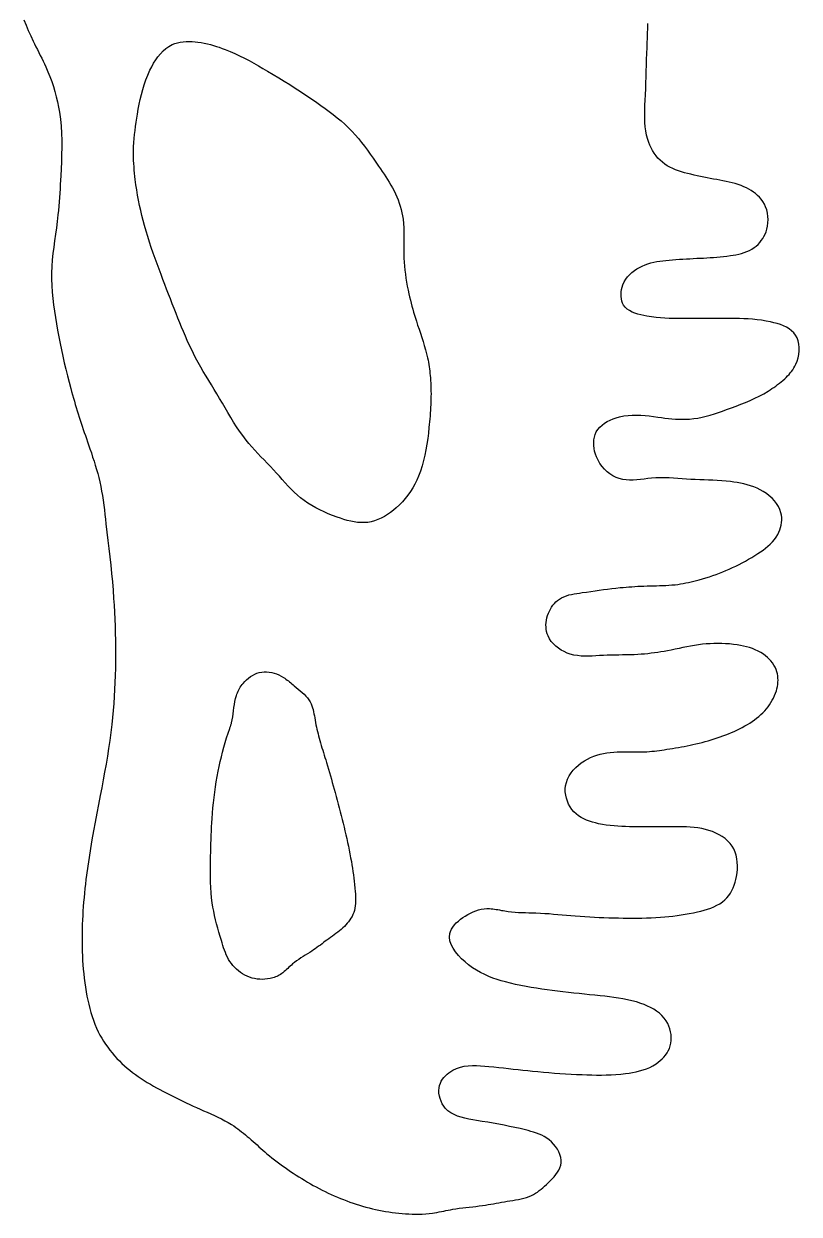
# Model space of a CAD drawing. Extents: x 0 to 235, y 0 to 140.
# Drawn here: x 155.1 to 170.38, y 98.13 to 121.59 of the extents above; entities that cross this region are included whole.
import ezdxf

# ---------------------------------------------------------------- set-up
doc = ezdxf.new("R2010")
doc.units = 0
doc.layers.add('CK_LEVEL_1', color=1, linetype='CONTINUOUS')

msp = doc.modelspace()

# ---------------------------------------------------------------- linework, layer by layer
at = {"layer": 'CK_LEVEL_1'}
msp.add_lwpolyline([(155.097, 121.668), (155.141, 121.561), (155.186, 121.456), (155.233, 121.351), (155.282, 121.247), (155.309, 121.19), (155.337, 121.134), (155.366, 121.078), (155.394, 121.022), (155.422, 120.966), (155.451, 120.909), (155.478, 120.853), (155.505, 120.796), (155.532, 120.739), (155.573, 120.644), (155.612, 120.547), (155.648, 120.449), (155.681, 120.351), (155.711, 120.251), (155.738, 120.151), (155.763, 120.05), (155.783, 119.948), (155.801, 119.846), (155.82, 119.708), (155.833, 119.569), (155.841, 119.43), (155.845, 119.291), (155.845, 119.151), (155.843, 119.011), (155.839, 118.871), (155.833, 118.731), (155.826, 118.591), (155.822, 118.505), (155.817, 118.42), (155.812, 118.334), (155.807, 118.248), (155.802, 118.163), (155.795, 118.077), (155.788, 117.992), (155.78, 117.906), (155.771, 117.821), (155.756, 117.694), (155.739, 117.567), (155.721, 117.441), (155.703, 117.314), (155.687, 117.188), (155.672, 117.061), (155.659, 116.934), (155.65, 116.808), (155.644, 116.681), (155.644, 116.555), (155.648, 116.429), (155.656, 116.303), (155.667, 116.177), (155.682, 116.051), (155.699, 115.925), (155.719, 115.799), (155.74, 115.674), (155.763, 115.549), (155.787, 115.42), (155.813, 115.292), (155.839, 115.164), (155.867, 115.036), (155.895, 114.909), (155.925, 114.782), (155.956, 114.655), (155.988, 114.529), (156.022, 114.403), (156.039, 114.34), (156.057, 114.277), (156.075, 114.215), (156.093, 114.152), (156.112, 114.09), (156.131, 114.027), (156.15, 113.965), (156.169, 113.902), (156.189, 113.84), (156.209, 113.779), (156.229, 113.718), (156.249, 113.657), (156.269, 113.596), (156.29, 113.535), (156.31, 113.475), (156.331, 113.414), (156.352, 113.353), (156.373, 113.292), (156.4, 113.212), (156.428, 113.132), (156.454, 113.052), (156.481, 112.971), (156.506, 112.89), (156.53, 112.809), (156.553, 112.728), (156.575, 112.646), (156.594, 112.564), (156.614, 112.473), (156.631, 112.382), (156.647, 112.291), (156.661, 112.199), (156.673, 112.107), (156.685, 112.014), (156.696, 111.922), (156.707, 111.829), (156.717, 111.737), (156.736, 111.573), (156.755, 111.41), (156.773, 111.247), (156.792, 111.084), (156.809, 110.921), (156.826, 110.758), (156.842, 110.595), (156.856, 110.432), (156.868, 110.268), (156.877, 110.131), (156.885, 109.993), (156.891, 109.856), (156.896, 109.718), (156.9, 109.581), (156.903, 109.443), (156.904, 109.305), (156.904, 109.167), (156.903, 109.029), (156.901, 108.89), (156.898, 108.751), (156.893, 108.612), (156.887, 108.473), (156.879, 108.334), (156.87, 108.195), (156.859, 108.057), (156.847, 107.918), (156.832, 107.78), (156.813, 107.624), (156.792, 107.468), (156.769, 107.312), (156.744, 107.157), (156.718, 107.001), (156.69, 106.846), (156.662, 106.691), (156.633, 106.537), (156.603, 106.382), (156.57, 106.208), (156.537, 106.034), (156.504, 105.86), (156.472, 105.686), (156.441, 105.512), (156.412, 105.338), (156.384, 105.164), (156.357, 104.989), (156.333, 104.814), (156.322, 104.726), (156.311, 104.638), (156.301, 104.55), (156.292, 104.462), (156.284, 104.373), (156.276, 104.285), (156.269, 104.197), (156.263, 104.108), (156.258, 104.02), (156.253, 103.932), (156.25, 103.843), (156.247, 103.755), (156.246, 103.666), (156.245, 103.578), (156.246, 103.49), (156.247, 103.401), (156.249, 103.313), (156.253, 103.224), (156.257, 103.136), (156.263, 103.047), (156.27, 102.959), (156.278, 102.87), (156.287, 102.782), (156.298, 102.694), (156.311, 102.606), (156.325, 102.518), (156.341, 102.431), (156.357, 102.35), (156.376, 102.27), (156.396, 102.19), (156.418, 102.111), (156.442, 102.032), (156.469, 101.955), (156.498, 101.878), (156.53, 101.803), (156.565, 101.729), (156.598, 101.665), (156.633, 101.603), (156.67, 101.542), (156.709, 101.482), (156.75, 101.424), (156.793, 101.367), (156.837, 101.311), (156.884, 101.257), (156.932, 101.204), (156.98, 101.154), (157.03, 101.106), (157.081, 101.06), (157.133, 101.014), (157.186, 100.971), (157.241, 100.928), (157.296, 100.887), (157.353, 100.847), (157.41, 100.808), (157.469, 100.769), (157.53, 100.731), (157.591, 100.694), (157.653, 100.659), (157.715, 100.624), (157.777, 100.59), (157.84, 100.556), (157.903, 100.523), (157.967, 100.491), (158.033, 100.457), (158.099, 100.424), (158.166, 100.392), (158.233, 100.359), (158.3, 100.328), (158.368, 100.296), (158.435, 100.265), (158.503, 100.234), (158.571, 100.204), (158.641, 100.173), (158.712, 100.142), (158.783, 100.11), (158.853, 100.078), (158.922, 100.046), (158.991, 100.012), (159.059, 99.976), (159.126, 99.939), (159.192, 99.899), (159.233, 99.873), (159.273, 99.846), (159.312, 99.818), (159.351, 99.789), (159.39, 99.759), (159.428, 99.729), (159.465, 99.699), (159.502, 99.668), (159.539, 99.636), (159.578, 99.602), (159.617, 99.568), (159.656, 99.533), (159.694, 99.499), (159.732, 99.464), (159.771, 99.429), (159.81, 99.395), (159.848, 99.361), (159.888, 99.327), (159.937, 99.286), (159.987, 99.245), (160.038, 99.205), (160.09, 99.166), (160.142, 99.128), (160.194, 99.09), (160.247, 99.052), (160.3, 99.015), (160.354, 98.979), (160.408, 98.942), (160.464, 98.906), (160.519, 98.871), (160.575, 98.836), (160.631, 98.802), (160.688, 98.769), (160.745, 98.736), (160.802, 98.703), (160.86, 98.672), (160.918, 98.641), (160.977, 98.611), (161.036, 98.581), (161.096, 98.552), (161.156, 98.525), (161.216, 98.497), (161.277, 98.471), (161.338, 98.446), (161.4, 98.421), (161.461, 98.397), (161.523, 98.374), (161.586, 98.352), (161.648, 98.331), (161.711, 98.311), (161.775, 98.292), (161.838, 98.274), (161.902, 98.257), (161.966, 98.241), (162.03, 98.227), (162.095, 98.213), (162.159, 98.201), (162.224, 98.189), (162.289, 98.179), (162.355, 98.17), (162.42, 98.161), (162.486, 98.154), (162.551, 98.148), (162.618, 98.143), (162.685, 98.139), (162.751, 98.136), (162.818, 98.135), (162.885, 98.135), (162.951, 98.137), (163.018, 98.141), (163.084, 98.147), (163.15, 98.155), (163.194, 98.162), (163.239, 98.17), (163.283, 98.178), (163.327, 98.187), (163.372, 98.196), (163.416, 98.205), (163.46, 98.214), (163.505, 98.223), (163.549, 98.231), (163.614, 98.242), (163.68, 98.251), (163.746, 98.259), (163.811, 98.267), (163.877, 98.274), (163.943, 98.281), (164.008, 98.289), (164.074, 98.297), (164.139, 98.306), (164.193, 98.314), (164.246, 98.323), (164.299, 98.332), (164.353, 98.341), (164.406, 98.351), (164.46, 98.361), (164.513, 98.371), (164.567, 98.38), (164.622, 98.389), (164.677, 98.398), (164.733, 98.407), (164.788, 98.416), (164.844, 98.426), (164.898, 98.437), (164.952, 98.45), (165.004, 98.465), (165.055, 98.483), (165.104, 98.505), (165.144, 98.525), (165.182, 98.547), (165.219, 98.572), (165.255, 98.599), (165.29, 98.627), (165.325, 98.657), (165.36, 98.688), (165.395, 98.721), (165.429, 98.754), (165.469, 98.793), (165.508, 98.833), (165.546, 98.874), (165.581, 98.917), (165.613, 98.96), (165.64, 99.005), (165.662, 99.051), (165.678, 99.098), (165.687, 99.146), (165.687, 99.2), (165.679, 99.254), (165.664, 99.309), (165.641, 99.363), (165.612, 99.416), (165.577, 99.466), (165.538, 99.514), (165.496, 99.558), (165.45, 99.598), (165.403, 99.633), (165.354, 99.664), (165.303, 99.69), (165.251, 99.714), (165.198, 99.734), (165.144, 99.751), (165.09, 99.767), (165.035, 99.781), (164.981, 99.795), (164.876, 99.82), (164.771, 99.843), (164.666, 99.865), (164.561, 99.886), (164.456, 99.906), (164.349, 99.926), (164.241, 99.945), (164.131, 99.964), (164.02, 99.982), (163.943, 99.995), (163.866, 100.009), (163.79, 100.024), (163.716, 100.044), (163.645, 100.067), (163.577, 100.096), (163.513, 100.131), (163.455, 100.174), (163.403, 100.225), (163.372, 100.266), (163.344, 100.312), (163.32, 100.36), (163.301, 100.411), (163.288, 100.463), (163.279, 100.516), (163.277, 100.57), (163.281, 100.622), (163.291, 100.673), (163.306, 100.715), (163.325, 100.755), (163.349, 100.794), (163.376, 100.83), (163.407, 100.863), (163.44, 100.894), (163.476, 100.923), (163.514, 100.949), (163.553, 100.972), (163.625, 101.006), (163.7, 101.031), (163.778, 101.048), (163.856, 101.058), (163.937, 101.063), (164.018, 101.063), (164.099, 101.06), (164.181, 101.054), (164.262, 101.047), (164.36, 101.037), (164.457, 101.027), (164.553, 101.016), (164.648, 101.006), (164.743, 100.995), (164.838, 100.984), (164.932, 100.974), (165.027, 100.963), (165.121, 100.953), (165.229, 100.943), (165.337, 100.933), (165.446, 100.924), (165.555, 100.915), (165.664, 100.907), (165.773, 100.9), (165.882, 100.894), (165.991, 100.888), (166.1, 100.884), (166.195, 100.88), (166.29, 100.878), (166.385, 100.876), (166.48, 100.876), (166.575, 100.878), (166.67, 100.881), (166.765, 100.886), (166.86, 100.894), (166.955, 100.905), (167.026, 100.914), (167.096, 100.926), (167.165, 100.94), (167.234, 100.957), (167.302, 100.977), (167.368, 101), (167.433, 101.028), (167.495, 101.06), (167.556, 101.098), (167.598, 101.127), (167.638, 101.16), (167.676, 101.194), (167.711, 101.231), (167.743, 101.271), (167.773, 101.312), (167.798, 101.356), (167.819, 101.402), (167.836, 101.449), (167.849, 101.503), (167.856, 101.559), (167.857, 101.616), (167.853, 101.673), (167.844, 101.73), (167.83, 101.786), (167.811, 101.84), (167.787, 101.892), (167.759, 101.941), (167.719, 101.996), (167.674, 102.047), (167.624, 102.093), (167.569, 102.135), (167.511, 102.172), (167.45, 102.206), (167.387, 102.236), (167.323, 102.263), (167.257, 102.288), (167.17, 102.316), (167.081, 102.34), (166.993, 102.361), (166.904, 102.378), (166.815, 102.393), (166.726, 102.406), (166.637, 102.417), (166.547, 102.427), (166.458, 102.437), (166.353, 102.448), (166.248, 102.458), (166.144, 102.469), (166.039, 102.48), (165.934, 102.492), (165.829, 102.503), (165.723, 102.516), (165.618, 102.528), (165.512, 102.542), (165.408, 102.555), (165.304, 102.57), (165.2, 102.586), (165.097, 102.603), (164.994, 102.621), (164.892, 102.64), (164.79, 102.662), (164.69, 102.685), (164.591, 102.71), (164.507, 102.733), (164.424, 102.759), (164.342, 102.787), (164.26, 102.818), (164.18, 102.854), (164.1, 102.894), (164.02, 102.94), (163.941, 102.991), (163.863, 103.049), (163.793, 103.106), (163.726, 103.168), (163.663, 103.234), (163.607, 103.303), (163.559, 103.374), (163.521, 103.447), (163.496, 103.519), (163.486, 103.592), (163.492, 103.662), (163.506, 103.707), (163.526, 103.75), (163.553, 103.792), (163.585, 103.833), (163.621, 103.872), (163.661, 103.909), (163.704, 103.944), (163.749, 103.977), (163.796, 104.008), (163.847, 104.039), (163.899, 104.067), (163.952, 104.091), (164.006, 104.112), (164.059, 104.129), (164.113, 104.143), (164.168, 104.152), (164.223, 104.156), (164.277, 104.157), (164.31, 104.154), (164.343, 104.151), (164.376, 104.146), (164.409, 104.141), (164.442, 104.135), (164.475, 104.128), (164.508, 104.121), (164.541, 104.115), (164.574, 104.109), (164.642, 104.099), (164.711, 104.091), (164.779, 104.085), (164.848, 104.081), (164.916, 104.078), (164.985, 104.076), (165.053, 104.074), (165.122, 104.073), (165.19, 104.071), (165.277, 104.067), (165.363, 104.062), (165.449, 104.056), (165.536, 104.049), (165.622, 104.042), (165.708, 104.034), (165.794, 104.026), (165.88, 104.019), (165.966, 104.012), (166.061, 104.005), (166.155, 103.998), (166.249, 103.992), (166.343, 103.987), (166.437, 103.983), (166.531, 103.979), (166.626, 103.976), (166.72, 103.973), (166.815, 103.971), (166.908, 103.969), (167, 103.968), (167.093, 103.967), (167.186, 103.967), (167.279, 103.969), (167.371, 103.971), (167.463, 103.974), (167.555, 103.979), (167.647, 103.985), (167.728, 103.991), (167.809, 103.999), (167.889, 104.008), (167.97, 104.018), (168.05, 104.03), (168.131, 104.043), (168.212, 104.058), (168.294, 104.074), (168.376, 104.092), (168.442, 104.108), (168.508, 104.125), (168.573, 104.145), (168.636, 104.167), (168.698, 104.192), (168.758, 104.22), (168.814, 104.252), (168.867, 104.288), (168.915, 104.33), (168.954, 104.37), (168.989, 104.413), (169.021, 104.46), (169.049, 104.51), (169.074, 104.563), (169.096, 104.617), (169.115, 104.674), (169.13, 104.732), (169.143, 104.791), (169.153, 104.861), (169.159, 104.931), (169.161, 105.001), (169.158, 105.071), (169.149, 105.139), (169.135, 105.205), (169.115, 105.269), (169.088, 105.33), (169.056, 105.386), (169.015, 105.44), (168.968, 105.49), (168.916, 105.535), (168.859, 105.576), (168.798, 105.612), (168.734, 105.644), (168.668, 105.672), (168.6, 105.696), (168.531, 105.716), (168.456, 105.734), (168.38, 105.747), (168.305, 105.756), (168.23, 105.763), (168.155, 105.767), (168.079, 105.769), (168.004, 105.769), (167.929, 105.768), (167.854, 105.767), (167.771, 105.766), (167.688, 105.766), (167.605, 105.765), (167.522, 105.765), (167.439, 105.765), (167.356, 105.765), (167.273, 105.765), (167.19, 105.766), (167.108, 105.768), (167.032, 105.769), (166.956, 105.771), (166.88, 105.774), (166.805, 105.779), (166.729, 105.785), (166.653, 105.792), (166.577, 105.802), (166.501, 105.814), (166.425, 105.828), (166.365, 105.842), (166.305, 105.858), (166.246, 105.876), (166.189, 105.898), (166.133, 105.922), (166.08, 105.951), (166.029, 105.983), (165.981, 106.02), (165.938, 106.062), (165.898, 106.108), (165.863, 106.159), (165.833, 106.214), (165.809, 106.271), (165.789, 106.331), (165.776, 106.392), (165.768, 106.454), (165.768, 106.515), (165.774, 106.576), (165.789, 106.643), (165.812, 106.707), (165.844, 106.769), (165.882, 106.828), (165.925, 106.884), (165.974, 106.935), (166.028, 106.984), (166.084, 107.027), (166.144, 107.067), (166.203, 107.101), (166.265, 107.131), (166.328, 107.157), (166.391, 107.179), (166.456, 107.197), (166.522, 107.212), (166.588, 107.224), (166.655, 107.233), (166.722, 107.239), (166.789, 107.243), (166.857, 107.245), (166.924, 107.245), (166.992, 107.245), (167.06, 107.243), (167.127, 107.242), (167.195, 107.242), (167.262, 107.242), (167.329, 107.244), (167.378, 107.247), (167.427, 107.25), (167.476, 107.255), (167.525, 107.26), (167.573, 107.266), (167.622, 107.272), (167.671, 107.279), (167.719, 107.286), (167.768, 107.294), (167.826, 107.303), (167.883, 107.312), (167.941, 107.321), (167.998, 107.331), (168.056, 107.342), (168.113, 107.352), (168.17, 107.363), (168.227, 107.375), (168.284, 107.387), (168.344, 107.401), (168.404, 107.415), (168.464, 107.43), (168.523, 107.446), (168.583, 107.463), (168.642, 107.48), (168.701, 107.498), (168.759, 107.517), (168.818, 107.537), (168.874, 107.557), (168.93, 107.578), (168.986, 107.6), (169.041, 107.623), (169.096, 107.647), (169.15, 107.672), (169.203, 107.699), (169.257, 107.726), (169.309, 107.755), (169.356, 107.783), (169.403, 107.812), (169.449, 107.842), (169.494, 107.874), (169.537, 107.907), (169.58, 107.942), (169.621, 107.978), (169.66, 108.015), (169.698, 108.055), (169.732, 108.093), (169.764, 108.132), (169.794, 108.173), (169.822, 108.216), (169.848, 108.259), (169.872, 108.304), (169.893, 108.351), (169.912, 108.398), (169.928, 108.447), (169.939, 108.488), (169.948, 108.53), (169.955, 108.572), (169.959, 108.614), (169.961, 108.656), (169.96, 108.698), (169.956, 108.74), (169.949, 108.781), (169.939, 108.822), (169.923, 108.867), (169.903, 108.912), (169.878, 108.954), (169.851, 108.995), (169.82, 109.034), (169.786, 109.071), (169.75, 109.105), (169.712, 109.138), (169.672, 109.167), (169.621, 109.201), (169.567, 109.23), (169.512, 109.256), (169.455, 109.278), (169.397, 109.298), (169.338, 109.314), (169.278, 109.329), (169.218, 109.341), (169.157, 109.351), (169.081, 109.361), (169.004, 109.37), (168.928, 109.375), (168.851, 109.379), (168.774, 109.38), (168.698, 109.379), (168.621, 109.375), (168.545, 109.37), (168.469, 109.362), (168.392, 109.352), (168.316, 109.34), (168.239, 109.327), (168.163, 109.312), (168.087, 109.297), (168.01, 109.281), (167.934, 109.266), (167.858, 109.25), (167.781, 109.235), (167.717, 109.224), (167.653, 109.213), (167.589, 109.202), (167.524, 109.193), (167.46, 109.185), (167.395, 109.177), (167.33, 109.17), (167.266, 109.165), (167.201, 109.161), (167.125, 109.157), (167.049, 109.154), (166.974, 109.153), (166.898, 109.152), (166.822, 109.151), (166.746, 109.15), (166.67, 109.149), (166.594, 109.147), (166.518, 109.144), (166.445, 109.14), (166.372, 109.135), (166.299, 109.131), (166.227, 109.129), (166.154, 109.129), (166.082, 109.132), (166.01, 109.139), (165.938, 109.151), (165.867, 109.17), (165.805, 109.191), (165.745, 109.218), (165.687, 109.249), (165.632, 109.285), (165.58, 109.326), (165.533, 109.371), (165.492, 109.419), (165.456, 109.472), (165.428, 109.528), (165.413, 109.57), (165.401, 109.613), (165.393, 109.658), (165.389, 109.703), (165.388, 109.749), (165.391, 109.795), (165.398, 109.841), (165.407, 109.887), (165.42, 109.932), (165.435, 109.975), (165.454, 110.017), (165.475, 110.058), (165.498, 110.096), (165.524, 110.133), (165.553, 110.167), (165.583, 110.199), (165.616, 110.227), (165.651, 110.253), (165.695, 110.279), (165.741, 110.301), (165.79, 110.319), (165.84, 110.334), (165.891, 110.347), (165.944, 110.357), (165.997, 110.366), (166.051, 110.373), (166.104, 110.381), (166.188, 110.392), (166.272, 110.404), (166.355, 110.416), (166.437, 110.428), (166.52, 110.439), (166.601, 110.45), (166.683, 110.46), (166.765, 110.47), (166.847, 110.479), (166.906, 110.484), (166.965, 110.489), (167.023, 110.494), (167.082, 110.498), (167.142, 110.502), (167.201, 110.505), (167.26, 110.507), (167.319, 110.51), (167.379, 110.512), (167.44, 110.513), (167.502, 110.515), (167.563, 110.516), (167.625, 110.518), (167.686, 110.52), (167.748, 110.523), (167.809, 110.526), (167.87, 110.531), (167.931, 110.537), (167.984, 110.544), (168.037, 110.552), (168.09, 110.561), (168.143, 110.571), (168.196, 110.582), (168.248, 110.594), (168.301, 110.606), (168.353, 110.62), (168.405, 110.634), (168.473, 110.653), (168.54, 110.674), (168.607, 110.695), (168.673, 110.718), (168.739, 110.741), (168.805, 110.766), (168.87, 110.792), (168.935, 110.818), (168.999, 110.846), (169.064, 110.875), (169.129, 110.905), (169.193, 110.937), (169.256, 110.969), (169.319, 111.003), (169.381, 111.038), (169.443, 111.074), (169.505, 111.112), (169.566, 111.151), (169.617, 111.185), (169.667, 111.22), (169.716, 111.257), (169.763, 111.296), (169.808, 111.337), (169.85, 111.38), (169.889, 111.426), (169.924, 111.475), (169.955, 111.527), (169.977, 111.571), (169.995, 111.617), (170.01, 111.664), (170.021, 111.712), (170.029, 111.761), (170.033, 111.809), (170.033, 111.858), (170.028, 111.906), (170.019, 111.953), (169.999, 112.017), (169.97, 112.078), (169.933, 112.136), (169.89, 112.19), (169.842, 112.241), (169.788, 112.288), (169.731, 112.331), (169.671, 112.371), (169.609, 112.406), (169.547, 112.437), (169.483, 112.464), (169.419, 112.487), (169.354, 112.507), (169.288, 112.524), (169.222, 112.538), (169.156, 112.55), (169.089, 112.56), (169.022, 112.569), (168.936, 112.578), (168.85, 112.584), (168.763, 112.59), (168.677, 112.594), (168.59, 112.598), (168.503, 112.601), (168.417, 112.604), (168.33, 112.608), (168.244, 112.612), (168.158, 112.617), (168.072, 112.623), (167.986, 112.629), (167.9, 112.634), (167.814, 112.639), (167.727, 112.641), (167.64, 112.642), (167.553, 112.64), (167.465, 112.634), (167.393, 112.627), (167.321, 112.619), (167.249, 112.611), (167.178, 112.604), (167.107, 112.599), (167.036, 112.598), (166.967, 112.601), (166.899, 112.61), (166.832, 112.626), (166.769, 112.649), (166.707, 112.68), (166.648, 112.718), (166.593, 112.761), (166.541, 112.811), (166.494, 112.865), (166.451, 112.925), (166.414, 112.988), (166.383, 113.055), (166.363, 113.11), (166.347, 113.166), (166.336, 113.223), (166.33, 113.28), (166.328, 113.337), (166.333, 113.392), (166.342, 113.446), (166.358, 113.497), (166.379, 113.546), (166.411, 113.595), (166.449, 113.641), (166.493, 113.682), (166.542, 113.719), (166.596, 113.752), (166.653, 113.781), (166.712, 113.805), (166.773, 113.826), (166.834, 113.844), (166.92, 113.861), (167.005, 113.873), (167.089, 113.878), (167.173, 113.879), (167.257, 113.876), (167.341, 113.869), (167.424, 113.861), (167.508, 113.85), (167.592, 113.839), (167.661, 113.83), (167.731, 113.821), (167.8, 113.813), (167.87, 113.806), (167.939, 113.8), (168.009, 113.796), (168.078, 113.795), (168.147, 113.795), (168.216, 113.799), (168.299, 113.808), (168.381, 113.821), (168.463, 113.837), (168.545, 113.857), (168.626, 113.879), (168.707, 113.904), (168.788, 113.931), (168.868, 113.958), (168.948, 113.987), (169.042, 114.021), (169.136, 114.056), (169.229, 114.092), (169.321, 114.129), (169.412, 114.169), (169.502, 114.21), (169.591, 114.254), (169.678, 114.3), (169.764, 114.35), (169.803, 114.374), (169.841, 114.399), (169.879, 114.424), (169.916, 114.451), (169.952, 114.478), (169.988, 114.505), (170.023, 114.534), (170.058, 114.563), (170.092, 114.594), (170.121, 114.621), (170.149, 114.65), (170.177, 114.679), (170.203, 114.709), (170.228, 114.74), (170.252, 114.773), (170.274, 114.807), (170.294, 114.843), (170.312, 114.88), (170.337, 114.942), (170.357, 115.007), (170.37, 115.074), (170.377, 115.142), (170.378, 115.21), (170.372, 115.276), (170.358, 115.339), (170.337, 115.399), (170.308, 115.453), (170.272, 115.5), (170.229, 115.541), (170.18, 115.578), (170.126, 115.61), (170.068, 115.637), (170.007, 115.661), (169.944, 115.682), (169.879, 115.699), (169.815, 115.714), (169.724, 115.732), (169.635, 115.747), (169.547, 115.758), (169.46, 115.767), (169.373, 115.773), (169.287, 115.777), (169.201, 115.78), (169.114, 115.781), (169.027, 115.782), (168.93, 115.783), (168.832, 115.783), (168.734, 115.782), (168.636, 115.782), (168.538, 115.781), (168.439, 115.781), (168.342, 115.78), (168.244, 115.779), (168.148, 115.779), (168.064, 115.779), (167.98, 115.779), (167.897, 115.78), (167.813, 115.783), (167.728, 115.787), (167.643, 115.793), (167.556, 115.801), (167.468, 115.812), (167.378, 115.826), (167.317, 115.838), (167.256, 115.851), (167.196, 115.867), (167.139, 115.886), (167.084, 115.909), (167.034, 115.936), (166.988, 115.968), (166.949, 116.005), (166.918, 116.047), (166.898, 116.085), (166.884, 116.126), (166.874, 116.169), (166.869, 116.215), (166.868, 116.261), (166.872, 116.308), (166.879, 116.355), (166.89, 116.401), (166.905, 116.445), (166.93, 116.501), (166.961, 116.554), (166.997, 116.602), (167.037, 116.647), (167.081, 116.688), (167.129, 116.725), (167.179, 116.759), (167.232, 116.789), (167.285, 116.815), (167.341, 116.838), (167.398, 116.858), (167.456, 116.875), (167.514, 116.89), (167.573, 116.902), (167.633, 116.912), (167.693, 116.92), (167.752, 116.927), (167.813, 116.933), (167.881, 116.939), (167.949, 116.944), (168.017, 116.949), (168.086, 116.953), (168.154, 116.957), (168.222, 116.96), (168.29, 116.963), (168.358, 116.967), (168.426, 116.97), (168.492, 116.973), (168.557, 116.976), (168.623, 116.98), (168.689, 116.985), (168.755, 116.99), (168.821, 116.996), (168.887, 117.003), (168.954, 117.011), (169.021, 117.02), (169.076, 117.028), (169.132, 117.038), (169.187, 117.05), (169.242, 117.064), (169.296, 117.08), (169.348, 117.099), (169.398, 117.121), (169.446, 117.147), (169.492, 117.177), (169.53, 117.207), (169.567, 117.24), (169.6, 117.276), (169.631, 117.315), (169.659, 117.356), (169.684, 117.399), (169.706, 117.445), (169.725, 117.491), (169.74, 117.54), (169.754, 117.602), (169.762, 117.666), (169.764, 117.73), (169.761, 117.794), (169.752, 117.857), (169.737, 117.919), (169.716, 117.979), (169.691, 118.036), (169.659, 118.089), (169.629, 118.131), (169.595, 118.171), (169.558, 118.207), (169.518, 118.242), (169.475, 118.273), (169.431, 118.302), (169.385, 118.329), (169.338, 118.353), (169.29, 118.376), (169.233, 118.399), (169.174, 118.42), (169.115, 118.438), (169.056, 118.455), (168.996, 118.469), (168.936, 118.483), (168.875, 118.495), (168.815, 118.506), (168.754, 118.517), (168.69, 118.529), (168.626, 118.541), (168.561, 118.553), (168.497, 118.565), (168.433, 118.578), (168.369, 118.592), (168.305, 118.606), (168.24, 118.622), (168.176, 118.638), (168.117, 118.654), (168.058, 118.672), (168, 118.691), (167.942, 118.713), (167.886, 118.736), (167.831, 118.763), (167.779, 118.792), (167.728, 118.825), (167.681, 118.861), (167.637, 118.9), (167.595, 118.943), (167.557, 118.989), (167.522, 119.038), (167.49, 119.089), (167.461, 119.142), (167.435, 119.196), (167.412, 119.252), (167.393, 119.309), (167.37, 119.392), (167.354, 119.476), (167.343, 119.56), (167.337, 119.646), (167.334, 119.731), (167.334, 119.817), (167.336, 119.904), (167.339, 119.99), (167.343, 120.076), (167.348, 120.193), (167.353, 120.309), (167.357, 120.425), (167.36, 120.54), (167.364, 120.656), (167.367, 120.771), (167.371, 120.887), (167.375, 121.002), (167.379, 121.118), (167.382, 121.212), (167.386, 121.307), (167.389, 121.401), (167.392, 121.496), (167.394, 121.591)], dxfattribs=at)
for points in [[(163.082, 113.633), (163.07, 113.524), (163.057, 113.414), (163.041, 113.305), (163.023, 113.197), (163.002, 113.089), (162.977, 112.983), (162.948, 112.878), (162.914, 112.774), (162.875, 112.673), (162.84, 112.596), (162.802, 112.52), (162.761, 112.446), (162.716, 112.374), (162.667, 112.304), (162.615, 112.237), (162.559, 112.172), (162.499, 112.11), (162.436, 112.05), (162.381, 112.004), (162.324, 111.96), (162.265, 111.919), (162.203, 111.881), (162.14, 111.848), (162.076, 111.819), (162.01, 111.796), (161.943, 111.778), (161.875, 111.765), (161.809, 111.76), (161.742, 111.76), (161.674, 111.764), (161.607, 111.774), (161.539, 111.787), (161.471, 111.804), (161.404, 111.823), (161.337, 111.845), (161.27, 111.868), (161.183, 111.9), (161.098, 111.934), (161.014, 111.971), (160.931, 112.009), (160.851, 112.051), (160.773, 112.095), (160.697, 112.143), (160.623, 112.193), (160.553, 112.247), (160.488, 112.302), (160.426, 112.36), (160.365, 112.419), (160.306, 112.481), (160.248, 112.544), (160.191, 112.608), (160.133, 112.673), (160.076, 112.737), (160.018, 112.801), (159.957, 112.866), (159.895, 112.931), (159.833, 112.995), (159.771, 113.058), (159.71, 113.123), (159.649, 113.187), (159.59, 113.253), (159.532, 113.319), (159.476, 113.387), (159.411, 113.473), (159.349, 113.56), (159.289, 113.65), (159.232, 113.741), (159.176, 113.834), (159.121, 113.927), (159.066, 114.021), (159.011, 114.115), (158.956, 114.208), (158.903, 114.297), (158.849, 114.385), (158.795, 114.473), (158.741, 114.56), (158.688, 114.648), (158.635, 114.736), (158.583, 114.825), (158.533, 114.914), (158.484, 115.005), (158.44, 115.089), (158.399, 115.174), (158.358, 115.26), (158.319, 115.347), (158.281, 115.434), (158.244, 115.522), (158.207, 115.609), (158.171, 115.698), (158.135, 115.786), (158.097, 115.881), (158.059, 115.976), (158.022, 116.072), (157.985, 116.167), (157.947, 116.262), (157.911, 116.358), (157.874, 116.454), (157.838, 116.549), (157.802, 116.645), (157.762, 116.751), (157.723, 116.858), (157.685, 116.964), (157.647, 117.071), (157.61, 117.178), (157.575, 117.286), (157.541, 117.394), (157.508, 117.502), (157.477, 117.611), (157.45, 117.71), (157.425, 117.81), (157.402, 117.91), (157.38, 118.01), (157.359, 118.111), (157.341, 118.212), (157.324, 118.314), (157.308, 118.415), (157.294, 118.517), (157.287, 118.58), (157.28, 118.643), (157.274, 118.706), (157.269, 118.769), (157.265, 118.833), (157.262, 118.896), (157.26, 118.959), (157.259, 119.022), (157.259, 119.085), (157.262, 119.166), (157.266, 119.246), (157.272, 119.327), (157.28, 119.407), (157.289, 119.487), (157.3, 119.567), (157.311, 119.647), (157.324, 119.726), (157.337, 119.805), (157.354, 119.903), (157.373, 120.001), (157.393, 120.098), (157.416, 120.194), (157.442, 120.291), (157.471, 120.386), (157.504, 120.482), (157.541, 120.576), (157.583, 120.671), (157.618, 120.74), (157.656, 120.809), (157.697, 120.875), (157.741, 120.939), (157.789, 120.998), (157.841, 121.053), (157.896, 121.101), (157.956, 121.143), (158.019, 121.178), (158.071, 121.198), (158.125, 121.214), (158.18, 121.226), (158.237, 121.233), (158.295, 121.237), (158.354, 121.238), (158.413, 121.236), (158.471, 121.232), (158.53, 121.225), (158.592, 121.216), (158.654, 121.205), (158.714, 121.192), (158.774, 121.177), (158.833, 121.161), (158.892, 121.143), (158.95, 121.124), (159.008, 121.104), (159.065, 121.082), (159.161, 121.043), (159.256, 121.002), (159.35, 120.957), (159.444, 120.911), (159.537, 120.863), (159.629, 120.813), (159.72, 120.762), (159.811, 120.71), (159.901, 120.657), (160.011, 120.591), (160.12, 120.525), (160.229, 120.458), (160.337, 120.39), (160.444, 120.322), (160.551, 120.252), (160.658, 120.181), (160.764, 120.11), (160.869, 120.037), (160.952, 119.98), (161.033, 119.921), (161.114, 119.861), (161.194, 119.8), (161.272, 119.738), (161.349, 119.673), (161.424, 119.607), (161.496, 119.538), (161.566, 119.467), (161.63, 119.397), (161.692, 119.325), (161.752, 119.251), (161.811, 119.175), (161.868, 119.098), (161.924, 119.02), (161.979, 118.942), (162.033, 118.863), (162.088, 118.784), (162.124, 118.731), (162.161, 118.678), (162.197, 118.626), (162.232, 118.573), (162.266, 118.519), (162.3, 118.465), (162.332, 118.41), (162.363, 118.355), (162.393, 118.298), (162.421, 118.239), (162.448, 118.179), (162.472, 118.118), (162.494, 118.056), (162.514, 117.993), (162.532, 117.93), (162.547, 117.866), (162.56, 117.801), (162.57, 117.737), (162.58, 117.652), (162.585, 117.567), (162.588, 117.482), (162.589, 117.396), (162.589, 117.311), (162.588, 117.225), (162.587, 117.139), (162.587, 117.054), (162.589, 116.968), (162.592, 116.889), (162.598, 116.81), (162.606, 116.732), (162.616, 116.653), (162.627, 116.575), (162.64, 116.497), (162.654, 116.42), (162.669, 116.342), (162.686, 116.265), (162.7, 116.205), (162.715, 116.145), (162.73, 116.086), (162.745, 116.026), (162.762, 115.967), (162.779, 115.907), (162.796, 115.848), (162.814, 115.79), (162.833, 115.731), (162.859, 115.65), (162.886, 115.57), (162.913, 115.49), (162.939, 115.41), (162.965, 115.329), (162.99, 115.249), (163.014, 115.167), (163.035, 115.086), (163.054, 115.004), (163.063, 114.961), (163.071, 114.918), (163.079, 114.875), (163.085, 114.832), (163.092, 114.788), (163.097, 114.745), (163.102, 114.701), (163.106, 114.658), (163.11, 114.614), (163.114, 114.562), (163.117, 114.509), (163.119, 114.457), (163.12, 114.404), (163.121, 114.352), (163.122, 114.3), (163.121, 114.247), (163.12, 114.195), (163.119, 114.143), (163.117, 114.086), (163.114, 114.029), (163.111, 113.973), (163.107, 113.916), (163.103, 113.86), (163.098, 113.803), (163.093, 113.746), (163.088, 113.69), (163.082, 113.633)], [(161.408, 105.76), (161.426, 105.685), (161.443, 105.61), (161.46, 105.535), (161.477, 105.459), (161.493, 105.384), (161.509, 105.309), (161.524, 105.233), (161.538, 105.158), (161.552, 105.083), (161.563, 105.018), (161.573, 104.953), (161.583, 104.888), (161.592, 104.823), (161.601, 104.758), (161.609, 104.693), (161.616, 104.627), (161.622, 104.56), (161.628, 104.493), (161.631, 104.446), (161.633, 104.399), (161.635, 104.351), (161.635, 104.304), (161.633, 104.257), (161.629, 104.211), (161.622, 104.166), (161.612, 104.121), (161.598, 104.077), (161.583, 104.039), (161.565, 104.003), (161.545, 103.967), (161.522, 103.932), (161.498, 103.898), (161.471, 103.866), (161.443, 103.834), (161.414, 103.804), (161.384, 103.775), (161.351, 103.745), (161.318, 103.717), (161.283, 103.69), (161.249, 103.663), (161.214, 103.637), (161.178, 103.612), (161.143, 103.586), (161.108, 103.561), (161.072, 103.536), (161.039, 103.511), (161.006, 103.487), (160.974, 103.462), (160.941, 103.437), (160.908, 103.413), (160.875, 103.388), (160.842, 103.364), (160.808, 103.34), (160.774, 103.317), (160.732, 103.29), (160.688, 103.263), (160.645, 103.236), (160.601, 103.21), (160.558, 103.183), (160.516, 103.155), (160.474, 103.126), (160.433, 103.096), (160.394, 103.064), (160.37, 103.043), (160.346, 103.021), (160.323, 102.999), (160.3, 102.977), (160.277, 102.955), (160.253, 102.934), (160.229, 102.913), (160.204, 102.893), (160.179, 102.874), (160.156, 102.859), (160.132, 102.845), (160.108, 102.832), (160.083, 102.821), (160.057, 102.81), (160.031, 102.8), (160.005, 102.792), (159.978, 102.784), (159.951, 102.778), (159.9, 102.769), (159.849, 102.763), (159.798, 102.761), (159.747, 102.763), (159.695, 102.768), (159.645, 102.776), (159.595, 102.788), (159.545, 102.804), (159.498, 102.822), (159.452, 102.844), (159.409, 102.869), (159.367, 102.897), (159.327, 102.927), (159.288, 102.96), (159.253, 102.995), (159.219, 103.032), (159.188, 103.071), (159.159, 103.112), (159.133, 103.154), (159.11, 103.198), (159.088, 103.243), (159.069, 103.289), (159.051, 103.336), (159.035, 103.383), (159.019, 103.431), (159.004, 103.479), (158.99, 103.527), (158.966, 103.609), (158.942, 103.691), (158.919, 103.773), (158.897, 103.855), (158.876, 103.937), (158.857, 104.019), (158.84, 104.102), (158.824, 104.184), (158.811, 104.267), (158.798, 104.368), (158.788, 104.469), (158.782, 104.571), (158.777, 104.673), (158.775, 104.776), (158.775, 104.878), (158.775, 104.981), (158.777, 105.083), (158.779, 105.186), (158.781, 105.269), (158.783, 105.352), (158.786, 105.434), (158.788, 105.517), (158.792, 105.6), (158.795, 105.682), (158.799, 105.765), (158.804, 105.847), (158.809, 105.93), (158.816, 106.034), (158.825, 106.138), (158.835, 106.242), (158.847, 106.346), (158.86, 106.449), (158.874, 106.553), (158.89, 106.656), (158.907, 106.759), (158.927, 106.862), (158.946, 106.957), (158.967, 107.051), (158.99, 107.145), (159.014, 107.239), (159.039, 107.333), (159.066, 107.426), (159.094, 107.519), (159.124, 107.611), (159.155, 107.703), (159.159, 107.715), (159.163, 107.728), (159.168, 107.74), (159.172, 107.752), (159.176, 107.764), (159.18, 107.777), (159.184, 107.789), (159.187, 107.802), (159.191, 107.814), (159.205, 107.873), (159.216, 107.933), (159.225, 107.993), (159.232, 108.054), (159.239, 108.115), (159.247, 108.175), (159.257, 108.235), (159.269, 108.294), (159.286, 108.352), (159.296, 108.381), (159.307, 108.409), (159.319, 108.437), (159.333, 108.465), (159.348, 108.492), (159.364, 108.518), (159.381, 108.544), (159.399, 108.569), (159.419, 108.593), (159.451, 108.629), (159.486, 108.664), (159.524, 108.696), (159.563, 108.725), (159.605, 108.751), (159.648, 108.773), (159.692, 108.791), (159.738, 108.806), (159.785, 108.816), (159.834, 108.821), (159.883, 108.821), (159.933, 108.816), (159.983, 108.807), (160.031, 108.795), (160.079, 108.778), (160.126, 108.759), (160.171, 108.736), (160.214, 108.711), (160.239, 108.694), (160.264, 108.677), (160.288, 108.659), (160.311, 108.64), (160.334, 108.621), (160.357, 108.601), (160.38, 108.582), (160.403, 108.562), (160.426, 108.542), (160.465, 108.51), (160.505, 108.478), (160.544, 108.445), (160.583, 108.412), (160.62, 108.378), (160.656, 108.343), (160.688, 108.306), (160.717, 108.267), (160.743, 108.226), (160.76, 108.19), (160.775, 108.153), (160.788, 108.114), (160.799, 108.075), (160.808, 108.034), (160.816, 107.994), (160.823, 107.952), (160.83, 107.911), (160.838, 107.87), (160.846, 107.824), (160.855, 107.778), (160.865, 107.733), (160.875, 107.689), (160.885, 107.644), (160.896, 107.6), (160.908, 107.556), (160.919, 107.512), (160.931, 107.468), (160.945, 107.42), (160.959, 107.372), (160.973, 107.325), (160.988, 107.277), (161.002, 107.229), (161.017, 107.181), (161.032, 107.133), (161.046, 107.085), (161.061, 107.037), (161.081, 106.97), (161.101, 106.904), (161.12, 106.838), (161.139, 106.772), (161.158, 106.705), (161.177, 106.639), (161.195, 106.572), (161.213, 106.506), (161.232, 106.44), (161.252, 106.364), (161.272, 106.289), (161.292, 106.214), (161.312, 106.138), (161.332, 106.063), (161.351, 105.987), (161.37, 105.911), (161.389, 105.836), (161.408, 105.76)]]:
    msp.add_lwpolyline(points, close=True, dxfattribs=at)

doc.saveas('drawing.dxf')
